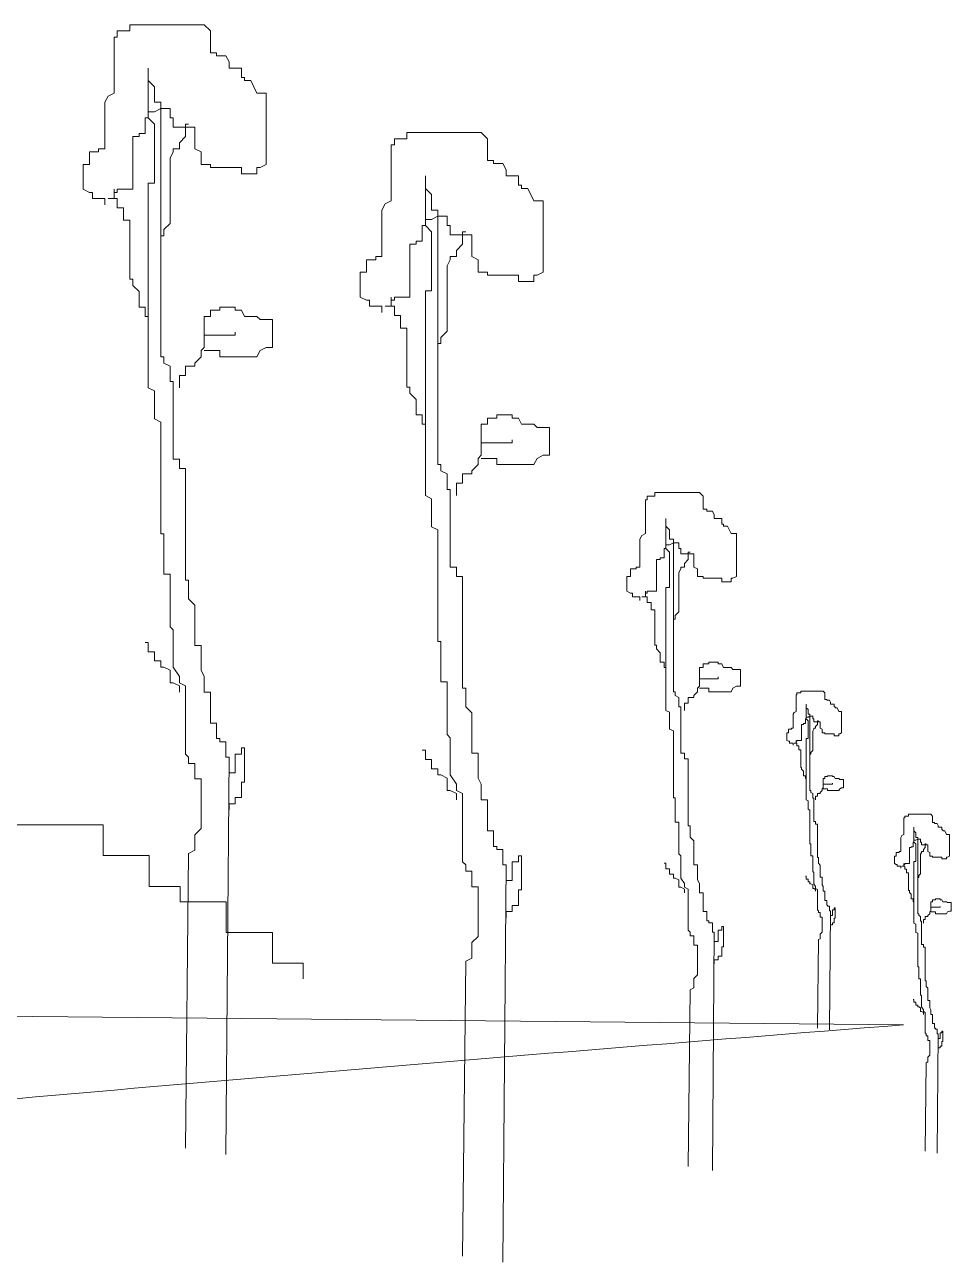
# Model space of a CAD drawing. Header units: millimetres. Extents: x 71641 to 191108, y -23091 to 29972.
# Drawn here: x 158823.27 to 158840.72, y -16704.63 to -16681.32 of the extents above; entities that cross this region are included whole.
import ezdxf

# ---------------------------------------------------------------- set-up
doc = ezdxf.new("R2010")
doc.units = ezdxf.units.MM
doc.layers.add('8', color=8, linetype='Continuous', lineweight=0)

msp = doc.modelspace()

# ---------------------------------------------------------------- linework, layer by layer
at = {"layer": '8'}
for p, q in [((158825.6, -16682.376), (158825.6, -16682.142)), ((158825.717, -16682.493), (158825.6, -16682.376)), ((158825.717, -16682.785), (158825.717, -16682.493)), ((158825.834, -16682.785), (158825.717, -16682.785)), ((158825.834, -16687.578), (158825.834, -16682.785)), ((158825.6, -16683.077), (158825.542, -16683.077)), ((158825.542, -16683.077), (158825.542, -16683.37)), ((158825.717, -16683.194), (158825.6, -16683.077)), ((158825.717, -16684.305), (158825.717, -16683.194)), ((158826.302, -16683.194), (158826.36, -16683.194)), ((158826.302, -16683.428), (158826.302, -16683.194)), ((158825.425, -16683.428), (158825.308, -16683.428)), ((158825.308, -16683.428), (158825.308, -16684.422)), ((158825.542, -16683.37), (158825.425, -16683.37)), ((158825.425, -16683.37), (158825.425, -16683.428)), ((158826.185, -16683.545), (158826.302, -16683.428)), ((158826.068, -16683.662), (158826.185, -16683.662)), ((158826.068, -16683.72), (158826.068, -16683.662)), ((158826.185, -16683.662), (158826.185, -16683.545)), ((158826.01, -16683.837), (158826.068, -16683.72)), ((158826.01, -16685.065), (158826.01, -16683.837)), ((158825.6, -16688.162), (158825.6, -16684.305)), ((158825.6, -16684.305), (158825.717, -16684.305)), ((158830.819, -16684.405), (158830.819, -16684.172)), ((158824.958, -16684.597), (158824.841, -16684.597)), ((158824.958, -16684.597), (158824.958, -16684.422)), ((158825.016, -16684.48), (158824.958, -16684.48)), ((158824.958, -16684.48), (158824.958, -16684.597)), ((158825.016, -16684.597), (158824.958, -16684.597)), ((158825.308, -16684.422), (158825.016, -16684.422)), ((158825.016, -16684.422), (158825.016, -16684.48)), ((158825.016, -16684.772), (158825.016, -16684.597)), ((158830.935, -16684.522), (158830.819, -16684.405)), ((158830.935, -16684.814), (158830.935, -16684.522)), ((158825.133, -16684.772), (158825.016, -16684.772)), ((158825.133, -16685.006), (158825.133, -16684.772)), ((158831.052, -16684.814), (158830.935, -16684.814)), ((158831.052, -16689.607), (158831.052, -16684.814)), ((158825.25, -16685.006), (158825.133, -16685.006)), ((158825.25, -16686.116), (158825.25, -16685.006)), ((158825.893, -16685.181), (158826.01, -16685.065)), ((158825.834, -16685.298), (158825.893, -16685.298)), ((158825.834, -16685.766), (158825.834, -16685.298)), ((158825.893, -16685.298), (158825.893, -16685.181)), ((158830.819, -16685.107), (158830.76, -16685.107)), ((158830.76, -16685.107), (158830.76, -16685.399)), ((158830.935, -16685.224), (158830.819, -16685.107)), ((158830.935, -16686.334), (158830.935, -16685.224)), ((158831.52, -16685.457), (158831.52, -16685.224)), ((158831.52, -16685.224), (158831.578, -16685.224)), ((158830.643, -16685.457), (158830.526, -16685.457)), ((158830.526, -16685.457), (158830.526, -16686.451)), ((158830.76, -16685.399), (158830.643, -16685.399)), ((158830.643, -16685.399), (158830.643, -16685.457)), ((158831.403, -16685.574), (158831.52, -16685.457)), ((158831.228, -16685.866), (158831.286, -16685.75)), ((158831.286, -16685.75), (158831.286, -16685.691)), ((158831.286, -16685.691), (158831.403, -16685.691)), ((158831.403, -16685.691), (158831.403, -16685.574)), ((158831.228, -16687.094), (158831.228, -16685.866)), ((158825.308, -16686.116), (158825.25, -16686.116)), ((158825.308, -16686.233), (158825.308, -16686.116)), ((158825.425, -16686.35), (158825.308, -16686.233)), ((158825.425, -16686.642), (158825.425, -16686.35)), ((158830.176, -16686.626), (158830.176, -16686.451)), ((158830.526, -16686.451), (158830.234, -16686.451)), ((158830.234, -16686.451), (158830.234, -16686.509)), ((158830.819, -16690.191), (158830.819, -16686.334)), ((158830.819, -16686.334), (158830.935, -16686.334)), ((158825.542, -16686.642), (158825.425, -16686.642)), ((158825.542, -16686.818), (158825.542, -16686.642)), ((158830.176, -16686.626), (158830.059, -16686.626)), ((158830.234, -16686.509), (158830.176, -16686.509)), ((158830.176, -16686.509), (158830.176, -16686.626)), ((158830.234, -16686.626), (158830.176, -16686.626)), ((158830.234, -16686.802), (158830.234, -16686.626)), ((158825.6, -16686.818), (158825.542, -16686.818)), ((158825.6, -16686.876), (158825.6, -16686.818)), ((158830.351, -16686.802), (158830.234, -16686.802)), ((158830.351, -16687.035), (158830.351, -16686.802)), ((158826.652, -16687.168), (158827.237, -16687.168)), ((158826.652, -16687.402), (158826.652, -16687.168)), ((158827.237, -16687.168), (158827.237, -16687.11)), ((158830.468, -16687.035), (158830.351, -16687.035)), ((158830.468, -16688.146), (158830.468, -16687.035)), ((158831.111, -16687.211), (158831.228, -16687.094)), ((158826.594, -16687.461), (158826.652, -16687.402)), ((158831.052, -16687.795), (158831.052, -16687.328)), ((158831.052, -16687.328), (158831.111, -16687.328)), ((158831.111, -16687.328), (158831.111, -16687.211)), ((158825.893, -16687.578), (158825.834, -16687.578)), ((158825.893, -16687.694), (158825.893, -16687.578)), ((158826.477, -16687.694), (158826.594, -16687.578)), ((158826.594, -16687.578), (158826.594, -16687.461)), ((158826.01, -16687.753), (158825.893, -16687.694)), ((158826.01, -16688.045), (158826.01, -16687.753)), ((158826.302, -16687.753), (158826.477, -16687.753)), ((158826.302, -16687.928), (158826.302, -16687.753)), ((158826.477, -16687.753), (158826.477, -16687.694)), ((158826.068, -16688.045), (158826.01, -16688.045)), ((158826.068, -16689.506), (158826.068, -16688.045)), ((158826.185, -16687.928), (158826.302, -16687.928)), ((158826.185, -16688.162), (158826.185, -16687.928)), ((158825.717, -16688.22), (158825.6, -16688.162)), ((158825.717, -16688.746), (158825.717, -16688.22)), ((158830.526, -16688.146), (158830.468, -16688.146)), ((158830.526, -16688.263), (158830.526, -16688.146)), ((158830.643, -16688.38), (158830.526, -16688.263)), ((158830.643, -16688.672), (158830.643, -16688.38)), ((158825.834, -16688.805), (158825.717, -16688.746)), ((158830.76, -16688.672), (158830.643, -16688.672)), ((158830.76, -16688.847), (158830.76, -16688.672)), ((158825.834, -16690.909), (158825.834, -16688.805)), ((158830.819, -16688.847), (158830.76, -16688.847)), ((158830.819, -16688.906), (158830.819, -16688.847)), ((158831.871, -16689.432), (158831.871, -16689.198)), ((158831.871, -16689.198), (158832.455, -16689.198)), ((158832.455, -16689.198), (158832.455, -16689.139)), ((158831.812, -16689.49), (158831.871, -16689.432)), ((158831.812, -16689.607), (158831.812, -16689.49)), ((158826.185, -16689.506), (158826.068, -16689.506)), ((158826.185, -16689.682), (158826.185, -16689.506)), ((158826.302, -16689.682), (158826.185, -16689.682)), ((158826.302, -16691.786), (158826.302, -16689.682)), ((158831.111, -16689.607), (158831.052, -16689.607)), ((158831.111, -16689.724), (158831.111, -16689.607)), ((158831.228, -16689.782), (158831.111, -16689.724)), ((158831.695, -16689.724), (158831.812, -16689.607)), ((158831.695, -16689.782), (158831.695, -16689.724)), ((158831.228, -16690.074), (158831.228, -16689.782)), ((158831.403, -16690.191), (158831.403, -16689.958)), ((158831.403, -16689.958), (158831.52, -16689.958)), ((158831.52, -16689.958), (158831.52, -16689.782)), ((158831.52, -16689.782), (158831.695, -16689.782)), ((158830.935, -16690.25), (158830.819, -16690.191)), ((158831.286, -16690.074), (158831.228, -16690.074)), ((158831.286, -16691.536), (158831.286, -16690.074)), ((158830.935, -16690.776), (158830.935, -16690.25)), ((158835.348, -16690.764), (158835.348, -16690.624)), ((158831.052, -16690.834), (158830.935, -16690.776)), ((158831.052, -16692.938), (158831.052, -16690.834)), ((158835.419, -16690.834), (158835.348, -16690.764)), ((158835.419, -16691.01), (158835.419, -16690.834)), ((158825.893, -16690.909), (158825.834, -16690.909)), ((158825.893, -16691.669), (158825.893, -16690.909)), ((158835.489, -16691.01), (158835.419, -16691.01)), ((158835.489, -16693.885), (158835.489, -16691.01)), ((158835.313, -16691.36), (158835.243, -16691.36)), ((158835.243, -16691.36), (158835.243, -16691.396)), ((158835.348, -16691.185), (158835.313, -16691.185)), ((158835.313, -16691.185), (158835.313, -16691.36)), ((158835.419, -16691.255), (158835.348, -16691.185)), ((158835.419, -16691.922), (158835.419, -16691.255)), ((158835.769, -16691.255), (158835.804, -16691.255)), ((158835.769, -16691.396), (158835.769, -16691.255)), ((158831.403, -16691.536), (158831.286, -16691.536)), ((158831.403, -16691.711), (158831.403, -16691.536)), ((158835.243, -16691.396), (158835.173, -16691.396)), ((158835.173, -16691.396), (158835.173, -16691.992)), ((158835.594, -16691.641), (158835.629, -16691.571)), ((158835.629, -16691.536), (158835.699, -16691.536)), ((158835.629, -16691.571), (158835.629, -16691.536)), ((158835.699, -16691.466), (158835.769, -16691.396)), ((158835.699, -16691.536), (158835.699, -16691.466)), ((158826.01, -16691.669), (158825.893, -16691.669)), ((158826.01, -16692.662), (158826.01, -16691.669)), ((158826.36, -16691.786), (158826.302, -16691.786)), ((158826.36, -16692.136), (158826.36, -16691.786)), ((158831.52, -16691.711), (158831.403, -16691.711)), ((158831.52, -16693.815), (158831.52, -16691.711)), ((158835.594, -16692.377), (158835.594, -16691.641)), ((158834.963, -16692.097), (158834.963, -16691.992)), ((158834.998, -16692.027), (158834.963, -16692.027)), ((158834.963, -16692.027), (158834.963, -16692.097)), ((158835.173, -16691.992), (158834.998, -16691.992)), ((158834.998, -16691.992), (158834.998, -16692.027)), ((158835.348, -16694.236), (158835.348, -16691.922)), ((158835.348, -16691.922), (158835.419, -16691.922)), ((158826.477, -16692.253), (158826.36, -16692.136)), ((158826.477, -16693.013), (158826.477, -16692.253)), ((158834.963, -16692.097), (158834.893, -16692.097)), ((158834.998, -16692.097), (158834.963, -16692.097)), ((158834.998, -16692.202), (158834.998, -16692.097)), ((158835.068, -16692.202), (158834.998, -16692.202)), ((158835.068, -16692.342), (158835.068, -16692.202)), ((158835.138, -16692.342), (158835.068, -16692.342)), ((158835.138, -16693.009), (158835.138, -16692.342)), ((158835.489, -16692.518), (158835.524, -16692.518)), ((158835.489, -16692.798), (158835.489, -16692.518)), ((158835.524, -16692.448), (158835.594, -16692.377)), ((158835.524, -16692.518), (158835.524, -16692.448)), ((158826.068, -16692.721), (158826.01, -16692.662)), ((158826.068, -16693.422), (158826.068, -16692.721)), ((158825.6, -16692.954), (158825.542, -16692.954)), ((158825.6, -16693.13), (158825.6, -16692.954)), ((158831.111, -16692.938), (158831.052, -16692.938)), ((158831.111, -16693.698), (158831.111, -16692.938)), ((158825.717, -16693.13), (158825.6, -16693.13)), ((158825.717, -16693.305), (158825.717, -16693.13)), ((158826.594, -16693.013), (158826.477, -16693.013)), ((158826.594, -16693.48), (158826.594, -16693.013)), ((158835.173, -16693.009), (158835.138, -16693.009)), ((158835.173, -16693.079), (158835.173, -16693.009)), ((158835.243, -16693.149), (158835.173, -16693.079)), ((158835.243, -16693.324), (158835.243, -16693.149)), ((158825.834, -16693.305), (158825.717, -16693.305)), ((158825.834, -16693.422), (158825.834, -16693.305)), ((158825.893, -16693.422), (158825.834, -16693.422)), ((158826.01, -16693.48), (158825.893, -16693.422)), ((158826.185, -16693.597), (158826.068, -16693.422)), ((158835.313, -16693.324), (158835.243, -16693.324)), ((158835.313, -16693.429), (158835.313, -16693.324)), ((158835.348, -16693.429), (158835.313, -16693.429)), ((158835.348, -16693.464), (158835.348, -16693.429)), ((158826.01, -16693.714), (158826.01, -16693.48)), ((158826.185, -16693.714), (158826.185, -16693.597)), ((158826.652, -16693.597), (158826.594, -16693.48)), ((158826.652, -16693.89), (158826.652, -16693.597)), ((158835.98, -16693.64), (158836.33, -16693.64)), ((158835.98, -16693.78), (158835.98, -16693.64)), ((158836.33, -16693.64), (158836.33, -16693.605)), ((158826.068, -16693.714), (158826.01, -16693.714)), ((158826.185, -16693.773), (158826.068, -16693.714)), ((158826.302, -16693.773), (158826.185, -16693.714)), ((158826.185, -16693.89), (158826.185, -16693.773)), ((158826.302, -16695.058), (158826.302, -16693.773)), ((158826.769, -16693.89), (158826.652, -16693.89)), ((158826.769, -16694.474), (158826.769, -16693.89)), ((158831.228, -16693.698), (158831.111, -16693.698)), ((158831.228, -16694.691), (158831.228, -16693.698)), ((158831.578, -16693.815), (158831.52, -16693.815)), ((158831.578, -16694.166), (158831.578, -16693.815)), ((158835.524, -16693.885), (158835.489, -16693.885)), ((158835.524, -16693.955), (158835.524, -16693.885)), ((158835.874, -16693.955), (158835.945, -16693.885)), ((158835.945, -16693.815), (158835.98, -16693.78)), ((158835.945, -16693.885), (158835.945, -16693.815)), ((158835.594, -16693.99), (158835.524, -16693.955)), ((158835.594, -16694.166), (158835.594, -16693.99)), ((158835.699, -16694.096), (158835.769, -16694.096)), ((158835.699, -16694.236), (158835.699, -16694.096)), ((158835.769, -16693.99), (158835.874, -16693.99)), ((158835.769, -16694.096), (158835.769, -16693.99)), ((158835.874, -16693.99), (158835.874, -16693.955)), ((158837.992, -16694.186), (158837.992, -16694.115)), ((158831.695, -16694.282), (158831.578, -16694.166)), ((158831.695, -16695.042), (158831.695, -16694.282)), ((158835.419, -16694.271), (158835.348, -16694.236)), ((158835.419, -16694.587), (158835.419, -16694.271)), ((158835.629, -16694.166), (158835.594, -16694.166)), ((158835.629, -16695.042), (158835.629, -16694.166)), ((158838.027, -16694.221), (158837.992, -16694.186)), ((158838.027, -16694.308), (158838.027, -16694.221)), ((158838.062, -16694.308), (158838.027, -16694.308)), ((158838.062, -16695.746), (158838.062, -16694.308)), ((158826.886, -16694.474), (158826.769, -16694.474)), ((158826.886, -16694.766), (158826.886, -16694.474)), ((158835.489, -16694.622), (158835.419, -16694.587)), ((158835.489, -16695.884), (158835.489, -16694.622)), ((158837.94, -16694.501), (158837.904, -16694.501)), ((158837.904, -16694.501), (158837.904, -16694.799)), ((158837.975, -16694.484), (158837.94, -16694.484)), ((158837.94, -16694.484), (158837.94, -16694.501)), ((158837.992, -16694.396), (158837.975, -16694.396)), ((158837.975, -16694.396), (158837.975, -16694.484)), ((158838.027, -16694.431), (158837.992, -16694.396)), ((158838.027, -16694.764), (158838.027, -16694.431)), ((158838.115, -16694.624), (158838.132, -16694.589)), ((158838.115, -16694.992), (158838.115, -16694.624)), ((158838.132, -16694.589), (158838.132, -16694.571)), ((158838.132, -16694.571), (158838.167, -16694.571)), ((158838.167, -16694.536), (158838.203, -16694.501)), ((158838.167, -16694.571), (158838.167, -16694.536)), ((158838.203, -16694.501), (158838.203, -16694.431)), ((158838.203, -16694.431), (158838.22, -16694.431)), ((158826.945, -16694.766), (158826.886, -16694.766)), ((158826.945, -16694.825), (158826.945, -16694.766)), ((158827.061, -16694.825), (158826.945, -16694.825)), ((158827.061, -16695.117), (158827.061, -16694.825)), ((158831.286, -16694.75), (158831.228, -16694.691)), ((158831.286, -16695.451), (158831.286, -16694.75)), ((158837.799, -16694.852), (158837.764, -16694.852)), ((158837.799, -16694.852), (158837.799, -16694.799)), ((158837.817, -16694.817), (158837.799, -16694.817)), ((158837.799, -16694.817), (158837.799, -16694.852)), ((158837.817, -16694.852), (158837.799, -16694.852)), ((158837.904, -16694.799), (158837.817, -16694.799)), ((158837.817, -16694.799), (158837.817, -16694.817)), ((158837.817, -16694.904), (158837.817, -16694.852)), ((158837.992, -16695.921), (158837.992, -16694.764)), ((158837.992, -16694.764), (158838.027, -16694.764)), ((158826.36, -16695.117), (158826.302, -16695.058)), ((158827.237, -16695.058), (158827.354, -16695.058)), ((158827.237, -16695.409), (158827.237, -16695.058)), ((158827.354, -16694.942), (158827.412, -16694.942)), ((158827.354, -16695.058), (158827.354, -16694.942)), ((158827.412, -16694.942), (158827.412, -16695.584)), ((158830.819, -16694.984), (158830.76, -16694.984)), ((158830.819, -16695.159), (158830.819, -16694.984)), ((158831.812, -16695.042), (158831.695, -16695.042)), ((158831.812, -16695.51), (158831.812, -16695.042)), ((158835.699, -16695.042), (158835.629, -16695.042)), ((158835.699, -16695.148), (158835.699, -16695.042)), ((158837.852, -16694.904), (158837.817, -16694.904)), ((158837.852, -16694.975), (158837.852, -16694.904)), ((158837.887, -16694.975), (158837.852, -16694.975)), ((158837.887, -16695.308), (158837.887, -16694.975)), ((158838.062, -16695.202), (158838.062, -16695.062)), ((158838.062, -16695.062), (158838.08, -16695.062)), ((158838.08, -16695.027), (158838.115, -16694.992)), ((158838.08, -16695.062), (158838.08, -16695.027)), ((158826.36, -16695.234), (158826.36, -16695.117)), ((158826.477, -16695.234), (158826.36, -16695.234)), ((158826.477, -16695.526), (158826.477, -16695.234)), ((158827.061, -16702.598), (158827.12, -16695.117)), ((158827.12, -16695.117), (158827.061, -16695.117)), ((158830.935, -16695.159), (158830.819, -16695.159)), ((158830.935, -16695.334), (158830.935, -16695.159)), ((158835.769, -16695.148), (158835.699, -16695.148)), ((158835.769, -16696.41), (158835.769, -16695.148)), ((158837.904, -16695.308), (158837.887, -16695.308)), ((158837.904, -16695.343), (158837.904, -16695.308)), ((158826.594, -16695.526), (158826.477, -16695.526)), ((158826.594, -16696.461), (158826.594, -16695.526)), ((158827.12, -16695.409), (158827.237, -16695.409)), ((158831.052, -16695.334), (158830.935, -16695.334)), ((158831.052, -16695.451), (158831.052, -16695.334)), ((158831.111, -16695.451), (158831.052, -16695.451)), ((158831.228, -16695.51), (158831.111, -16695.451)), ((158831.228, -16695.743), (158831.228, -16695.51)), ((158831.403, -16695.627), (158831.286, -16695.451)), ((158831.871, -16695.627), (158831.812, -16695.51)), ((158837.94, -16695.378), (158837.904, -16695.343)), ((158837.94, -16695.465), (158837.94, -16695.378)), ((158837.975, -16695.465), (158837.94, -16695.465)), ((158837.975, -16695.518), (158837.975, -16695.465)), ((158837.992, -16695.518), (158837.975, -16695.518)), ((158837.992, -16695.536), (158837.992, -16695.518)), ((158827.354, -16695.584), (158827.354, -16695.877)), ((158827.412, -16695.584), (158827.354, -16695.584)), ((158831.286, -16695.743), (158831.228, -16695.743)), ((158831.403, -16695.802), (158831.286, -16695.743)), ((158831.403, -16695.743), (158831.403, -16695.627)), ((158831.52, -16695.802), (158831.403, -16695.743)), ((158831.871, -16695.919), (158831.871, -16695.627)), ((158838.08, -16695.746), (158838.062, -16695.746)), ((158838.08, -16695.781), (158838.08, -16695.746)), ((158838.115, -16695.799), (158838.08, -16695.781)), ((158838.255, -16695.781), (158838.29, -16695.746)), ((158838.255, -16695.799), (158838.255, -16695.781)), ((158838.29, -16695.711), (158838.308, -16695.693)), ((158838.29, -16695.746), (158838.29, -16695.711)), ((158838.308, -16695.693), (158838.308, -16695.623)), ((158838.308, -16695.623), (158838.483, -16695.623)), ((158838.483, -16695.623), (158838.483, -16695.606)), ((158827.12, -16695.993), (158827.12, -16696.11)), ((158827.237, -16695.993), (158827.12, -16695.993)), ((158827.237, -16695.877), (158827.237, -16695.993)), ((158827.354, -16695.877), (158827.237, -16695.877)), ((158831.403, -16695.919), (158831.403, -16695.802)), ((158831.52, -16697.088), (158831.52, -16695.802)), ((158831.987, -16695.919), (158831.871, -16695.919)), ((158831.987, -16696.503), (158831.987, -16695.919)), ((158835.524, -16695.884), (158835.489, -16695.884)), ((158835.524, -16696.34), (158835.524, -16695.884)), ((158838.027, -16695.939), (158837.992, -16695.921)), ((158838.027, -16696.097), (158838.027, -16695.939)), ((158838.115, -16695.886), (158838.115, -16695.799)), ((158838.132, -16695.886), (158838.115, -16695.886)), ((158838.132, -16696.325), (158838.132, -16695.886)), ((158838.167, -16695.921), (158838.167, -16695.851)), ((158838.167, -16695.851), (158838.203, -16695.851)), ((158838.203, -16695.851), (158838.203, -16695.799)), ((158838.203, -16695.799), (158838.255, -16695.799)), ((158838.062, -16696.114), (158838.027, -16696.097)), ((158838.062, -16696.745), (158838.062, -16696.114)), ((158814.313, -16696.389), (158824.749, -16696.389)), ((158824.749, -16696.389), (158824.749, -16696.969)), ((158826.477, -16696.578), (158826.594, -16696.461)), ((158835.594, -16696.34), (158835.524, -16696.34)), ((158835.594, -16696.936), (158835.594, -16696.34)), ((158835.804, -16696.41), (158835.769, -16696.41)), ((158835.804, -16696.62), (158835.804, -16696.41)), ((158838.167, -16696.325), (158838.132, -16696.325)), ((158838.167, -16696.377), (158838.167, -16696.325)), ((158838.203, -16696.377), (158838.167, -16696.377)), ((158838.203, -16697.008), (158838.203, -16696.377)), ((158840.021, -16696.505), (158840.021, -16696.435)), ((158826.477, -16696.87), (158826.477, -16696.578)), ((158832.104, -16696.503), (158831.987, -16696.503)), ((158832.104, -16696.795), (158832.104, -16696.503)), ((158835.874, -16696.691), (158835.804, -16696.62)), ((158835.874, -16697.146), (158835.874, -16696.691)), ((158840.021, -16696.715), (158840.004, -16696.715)), ((158840.004, -16696.715), (158840.004, -16696.803)), ((158840.056, -16696.54), (158840.021, -16696.505)), ((158840.056, -16696.75), (158840.021, -16696.715)), ((158840.056, -16696.627), (158840.056, -16696.54)), ((158840.092, -16696.627), (158840.056, -16696.627)), ((158840.092, -16698.065), (158840.092, -16696.627)), ((158826.302, -16702.481), (158826.36, -16696.929)), ((158826.36, -16696.929), (158826.477, -16696.87)), ((158832.163, -16696.795), (158832.104, -16696.795)), ((158832.163, -16696.854), (158832.163, -16696.795)), ((158832.28, -16696.854), (158832.163, -16696.854)), ((158832.28, -16697.146), (158832.28, -16696.854)), ((158835.629, -16696.971), (158835.594, -16696.936)), ((158838.08, -16696.745), (158838.062, -16696.745)), ((158838.08, -16696.973), (158838.08, -16696.745)), ((158839.969, -16696.82), (158839.934, -16696.82)), ((158839.934, -16696.82), (158839.934, -16697.118)), ((158840.004, -16696.803), (158839.969, -16696.803)), ((158839.969, -16696.803), (158839.969, -16696.82)), ((158840.056, -16697.083), (158840.056, -16696.75)), ((158840.144, -16696.943), (158840.162, -16696.908)), ((158840.144, -16697.311), (158840.144, -16696.943)), ((158840.162, -16696.908), (158840.162, -16696.89)), ((158840.162, -16696.89), (158840.197, -16696.89)), ((158840.197, -16696.855), (158840.232, -16696.82)), ((158840.197, -16696.89), (158840.197, -16696.855)), ((158840.232, -16696.82), (158840.232, -16696.75)), ((158840.232, -16696.75), (158840.249, -16696.75)), ((158824.749, -16696.969), (158825.619, -16696.969)), ((158825.619, -16696.969), (158825.619, -16697.549)), ((158831.578, -16697.146), (158831.52, -16697.088)), ((158831.578, -16697.263), (158831.578, -16697.146)), ((158832.28, -16704.627), (158832.338, -16697.146)), ((158832.338, -16697.146), (158832.28, -16697.146)), ((158832.455, -16697.438), (158832.455, -16697.088)), ((158832.455, -16697.088), (158832.572, -16697.088)), ((158832.572, -16697.088), (158832.572, -16696.971)), ((158832.572, -16696.971), (158832.63, -16696.971)), ((158832.63, -16696.971), (158832.63, -16697.614)), ((158835.348, -16697.111), (158835.313, -16697.111)), ((158835.348, -16697.217), (158835.348, -16697.111)), ((158835.629, -16697.392), (158835.629, -16696.971)), ((158835.945, -16697.146), (158835.874, -16697.146)), ((158835.945, -16697.427), (158835.945, -16697.146)), ((158838.115, -16696.973), (158838.08, -16696.973)), ((158838.115, -16697.271), (158838.115, -16696.973)), ((158838.22, -16697.008), (158838.203, -16697.008)), ((158838.22, -16697.114), (158838.22, -16697.008)), ((158838.255, -16697.149), (158838.22, -16697.114)), ((158838.255, -16697.377), (158838.255, -16697.149)), ((158839.829, -16697.171), (158839.793, -16697.171)), ((158839.829, -16697.171), (158839.829, -16697.118)), ((158839.846, -16697.136), (158839.829, -16697.136)), ((158839.829, -16697.136), (158839.829, -16697.171)), ((158839.846, -16697.171), (158839.829, -16697.171)), ((158839.934, -16697.118), (158839.846, -16697.118)), ((158839.846, -16697.118), (158839.846, -16697.136)), ((158839.846, -16697.224), (158839.846, -16697.171)), ((158840.021, -16698.241), (158840.021, -16697.083)), ((158840.021, -16697.083), (158840.056, -16697.083)), ((158831.695, -16697.263), (158831.578, -16697.263)), ((158831.695, -16697.555), (158831.695, -16697.263)), ((158835.419, -16697.217), (158835.348, -16697.217)), ((158835.419, -16697.322), (158835.419, -16697.217)), ((158835.489, -16697.322), (158835.419, -16697.322)), ((158835.489, -16697.392), (158835.489, -16697.322)), ((158835.524, -16697.392), (158835.489, -16697.392)), ((158835.594, -16697.427), (158835.524, -16697.392)), ((158835.699, -16697.497), (158835.629, -16697.392)), ((158837.992, -16697.359), (158837.975, -16697.359)), ((158837.992, -16697.412), (158837.992, -16697.359)), ((158838.027, -16697.412), (158837.992, -16697.412)), ((158838.027, -16697.464), (158838.027, -16697.412)), ((158838.132, -16697.289), (158838.115, -16697.271)), ((158838.132, -16697.499), (158838.132, -16697.289)), ((158838.29, -16697.377), (158838.255, -16697.377)), ((158838.29, -16697.517), (158838.29, -16697.377)), ((158839.881, -16697.224), (158839.846, -16697.224)), ((158839.881, -16697.294), (158839.881, -16697.224)), ((158839.916, -16697.294), (158839.881, -16697.294)), ((158839.916, -16697.627), (158839.916, -16697.294)), ((158840.092, -16697.522), (158840.092, -16697.381)), ((158840.092, -16697.381), (158840.109, -16697.381)), ((158840.109, -16697.346), (158840.144, -16697.311)), ((158840.109, -16697.381), (158840.109, -16697.346)), ((158825.619, -16697.549), (158826.199, -16697.549)), ((158826.199, -16697.549), (158826.199, -16697.839)), ((158831.812, -16697.555), (158831.695, -16697.555)), ((158831.812, -16698.49), (158831.812, -16697.555)), ((158832.338, -16697.438), (158832.455, -16697.438)), ((158832.63, -16697.614), (158832.572, -16697.614)), ((158832.572, -16697.614), (158832.572, -16697.906)), ((158835.594, -16697.567), (158835.594, -16697.427)), ((158835.629, -16697.567), (158835.594, -16697.567)), ((158835.699, -16697.602), (158835.629, -16697.567)), ((158835.699, -16697.567), (158835.699, -16697.497)), ((158835.769, -16697.602), (158835.699, -16697.567)), ((158835.699, -16697.672), (158835.699, -16697.602)), ((158835.769, -16698.374), (158835.769, -16697.602)), ((158835.98, -16697.497), (158835.945, -16697.427)), ((158835.98, -16697.672), (158835.98, -16697.497)), ((158838.062, -16697.464), (158838.027, -16697.464)), ((158838.062, -16697.499), (158838.062, -16697.464)), ((158838.08, -16697.499), (158838.062, -16697.499)), ((158838.115, -16697.517), (158838.08, -16697.499)), ((158838.115, -16697.587), (158838.115, -16697.517)), ((158838.132, -16697.587), (158838.115, -16697.587)), ((158838.167, -16697.552), (158838.132, -16697.499)), ((158838.167, -16697.605), (158838.132, -16697.587)), ((158838.167, -16697.587), (158838.167, -16697.552)), ((158838.203, -16697.605), (158838.167, -16697.587)), ((158838.167, -16697.64), (158838.167, -16697.605)), ((158838.203, -16697.99), (158838.203, -16697.605)), ((158838.308, -16697.552), (158838.29, -16697.517)), ((158838.308, -16697.64), (158838.308, -16697.552)), ((158838.343, -16697.64), (158838.308, -16697.64)), ((158838.343, -16697.815), (158838.343, -16697.64)), ((158839.934, -16697.627), (158839.916, -16697.627)), ((158839.934, -16697.662), (158839.934, -16697.627)), ((158826.199, -16697.839), (158827.068, -16697.839)), ((158827.068, -16697.839), (158827.068, -16698.418)), ((158836.05, -16697.672), (158835.98, -16697.672)), ((158836.05, -16698.023), (158836.05, -16697.672)), ((158838.378, -16697.815), (158838.343, -16697.815)), ((158838.378, -16697.903), (158838.378, -16697.815)), ((158839.969, -16697.697), (158839.934, -16697.662)), ((158839.969, -16697.785), (158839.969, -16697.697)), ((158840.004, -16697.785), (158839.969, -16697.785)), ((158840.004, -16697.837), (158840.004, -16697.785)), ((158840.021, -16697.837), (158840.004, -16697.837)), ((158840.021, -16697.855), (158840.021, -16697.837)), ((158832.455, -16698.023), (158832.338, -16698.023)), ((158832.338, -16698.023), (158832.338, -16698.14)), ((158832.572, -16697.906), (158832.455, -16697.906)), ((158832.455, -16697.906), (158832.455, -16698.023)), ((158836.12, -16698.023), (158836.05, -16698.023)), ((158836.12, -16698.198), (158836.12, -16698.023)), ((158838.22, -16698.008), (158838.203, -16697.99)), ((158838.22, -16698.043), (158838.22, -16698.008)), ((158838.255, -16698.043), (158838.22, -16698.043)), ((158838.255, -16698.13), (158838.255, -16698.043)), ((158838.395, -16697.903), (158838.378, -16697.903)), ((158838.395, -16697.92), (158838.395, -16697.903)), ((158838.43, -16697.92), (158838.395, -16697.92)), ((158838.43, -16698.008), (158838.43, -16697.92)), ((158838.43, -16700.252), (158838.448, -16698.008)), ((158838.448, -16698.008), (158838.43, -16698.008)), ((158838.448, -16698.095), (158838.483, -16698.095)), ((158838.483, -16698.095), (158838.483, -16697.99)), ((158838.483, -16697.99), (158838.518, -16697.99)), ((158838.518, -16697.99), (158838.518, -16697.955)), ((158838.518, -16697.955), (158838.536, -16697.955)), ((158838.536, -16697.955), (158838.536, -16698.148)), ((158840.109, -16698.065), (158840.092, -16698.065)), ((158840.109, -16698.1), (158840.109, -16698.065)), ((158840.144, -16698.118), (158840.109, -16698.1)), ((158840.144, -16698.205), (158840.144, -16698.118)), ((158840.232, -16698.17), (158840.232, -16698.118)), ((158840.232, -16698.118), (158840.284, -16698.118)), ((158840.284, -16698.1), (158840.319, -16698.065)), ((158840.284, -16698.118), (158840.284, -16698.1)), ((158840.319, -16698.03), (158840.337, -16698.013)), ((158840.319, -16698.065), (158840.319, -16698.03)), ((158840.337, -16698.013), (158840.337, -16697.942)), ((158840.337, -16697.942), (158840.512, -16697.942)), ((158840.512, -16697.942), (158840.512, -16697.925)), ((158836.155, -16698.198), (158836.12, -16698.198)), ((158836.155, -16698.233), (158836.155, -16698.198)), ((158836.225, -16698.233), (158836.155, -16698.233)), ((158836.225, -16698.409), (158836.225, -16698.233)), ((158836.4, -16698.304), (158836.436, -16698.304)), ((158836.4, -16698.374), (158836.4, -16698.304)), ((158836.436, -16698.304), (158836.436, -16698.689)), ((158838.29, -16698.13), (158838.255, -16698.13)), ((158838.29, -16698.411), (158838.29, -16698.13)), ((158838.483, -16698.271), (158838.448, -16698.271)), ((158838.448, -16698.271), (158838.448, -16698.306)), ((158838.518, -16698.236), (158838.483, -16698.236)), ((158838.483, -16698.236), (158838.483, -16698.271)), ((158838.536, -16698.148), (158838.518, -16698.148)), ((158838.518, -16698.148), (158838.518, -16698.236)), ((158840.056, -16698.258), (158840.021, -16698.241)), ((158840.056, -16698.416), (158840.056, -16698.258)), ((158840.162, -16698.205), (158840.144, -16698.205)), ((158840.162, -16698.644), (158840.162, -16698.205)), ((158840.197, -16698.241), (158840.197, -16698.17)), ((158840.197, -16698.17), (158840.232, -16698.17)), ((158827.068, -16698.418), (158827.938, -16698.418)), ((158827.938, -16698.418), (158827.938, -16698.998)), ((158831.695, -16698.607), (158831.812, -16698.49)), ((158835.804, -16698.409), (158835.769, -16698.374)), ((158835.804, -16698.479), (158835.804, -16698.409)), ((158835.874, -16698.479), (158835.804, -16698.479)), ((158835.874, -16698.654), (158835.874, -16698.479)), ((158836.225, -16702.897), (158836.26, -16698.409)), ((158836.26, -16698.409), (158836.225, -16698.409)), ((158836.26, -16698.584), (158836.33, -16698.584)), ((158836.33, -16698.374), (158836.4, -16698.374)), ((158836.33, -16698.584), (158836.33, -16698.374)), ((158838.203, -16700.217), (158838.22, -16698.551)), ((158838.22, -16698.551), (158838.255, -16698.534)), ((158838.255, -16698.446), (158838.29, -16698.411)), ((158838.255, -16698.534), (158838.255, -16698.446)), ((158840.092, -16698.433), (158840.056, -16698.416)), ((158840.092, -16699.065), (158840.092, -16698.433)), ((158831.695, -16698.899), (158831.695, -16698.607)), ((158835.945, -16698.654), (158835.874, -16698.654)), ((158835.945, -16699.215), (158835.945, -16698.654)), ((158836.4, -16698.689), (158836.4, -16698.865)), ((158836.436, -16698.689), (158836.4, -16698.689)), ((158840.197, -16698.644), (158840.162, -16698.644)), ((158840.197, -16698.696), (158840.197, -16698.644)), ((158840.232, -16698.696), (158840.197, -16698.696)), ((158840.232, -16699.328), (158840.232, -16698.696)), ((158827.938, -16698.998), (158828.518, -16698.998)), ((158828.518, -16698.998), (158828.518, -16699.288)), ((158831.52, -16704.51), (158831.578, -16698.958)), ((158831.578, -16698.958), (158831.695, -16698.899)), ((158836.26, -16698.935), (158836.26, -16699.005)), ((158836.33, -16698.935), (158836.26, -16698.935)), ((158836.33, -16698.865), (158836.33, -16698.935)), ((158836.4, -16698.865), (158836.33, -16698.865)), ((158835.874, -16699.285), (158835.945, -16699.215)), ((158835.874, -16699.461), (158835.874, -16699.285)), ((158840.109, -16699.065), (158840.092, -16699.065)), ((158840.109, -16699.293), (158840.109, -16699.065)), ((158835.769, -16702.827), (158835.804, -16699.496)), ((158835.804, -16699.496), (158835.874, -16699.461)), ((158840.144, -16699.293), (158840.109, -16699.293)), ((158840.144, -16699.591), (158840.144, -16699.293)), ((158840.249, -16699.328), (158840.232, -16699.328)), ((158840.249, -16699.433), (158840.249, -16699.328)), ((158840.284, -16699.468), (158840.249, -16699.433)), ((158840.284, -16699.696), (158840.284, -16699.468)), ((158840.021, -16699.678), (158840.004, -16699.678)), ((158840.021, -16699.731), (158840.021, -16699.678)), ((158840.056, -16699.731), (158840.021, -16699.731)), ((158840.056, -16699.783), (158840.056, -16699.731)), ((158840.162, -16699.608), (158840.144, -16699.591)), ((158840.162, -16699.819), (158840.162, -16699.608)), ((158840.319, -16699.696), (158840.284, -16699.696)), ((158840.319, -16699.836), (158840.319, -16699.696)), ((158809.964, -16699.868), (158839.824, -16700.158)), ((158840.092, -16699.783), (158840.056, -16699.783)), ((158840.092, -16699.819), (158840.092, -16699.783)), ((158840.109, -16699.819), (158840.092, -16699.819)), ((158840.144, -16699.836), (158840.109, -16699.819)), ((158840.144, -16699.906), (158840.144, -16699.836)), ((158840.162, -16699.906), (158840.144, -16699.906)), ((158840.197, -16699.871), (158840.162, -16699.819)), ((158840.197, -16699.924), (158840.162, -16699.906)), ((158840.197, -16699.906), (158840.197, -16699.871)), ((158840.232, -16699.924), (158840.197, -16699.906)), ((158840.197, -16699.959), (158840.197, -16699.924)), ((158840.232, -16700.309), (158840.232, -16699.924)), ((158840.337, -16699.871), (158840.319, -16699.836)), ((158840.337, -16699.959), (158840.337, -16699.871)), ((158840.372, -16699.959), (158840.337, -16699.959)), ((158840.372, -16700.134), (158840.372, -16699.959)), ((158840.407, -16700.134), (158840.372, -16700.134)), ((158840.407, -16700.222), (158840.407, -16700.134)), ((158840.249, -16700.327), (158840.232, -16700.309)), ((158840.249, -16700.362), (158840.249, -16700.327)), ((158840.284, -16700.362), (158840.249, -16700.362)), ((158840.284, -16700.45), (158840.284, -16700.362)), ((158840.319, -16700.45), (158840.284, -16700.45)), ((158840.319, -16700.73), (158840.319, -16700.45)), ((158840.425, -16700.222), (158840.407, -16700.222)), ((158840.425, -16700.239), (158840.425, -16700.222)), ((158840.46, -16700.239), (158840.425, -16700.239)), ((158840.46, -16700.327), (158840.46, -16700.239)), ((158840.46, -16702.571), (158840.477, -16700.327)), ((158840.477, -16700.327), (158840.46, -16700.327)), ((158840.477, -16700.415), (158840.512, -16700.415)), ((158840.512, -16700.415), (158840.512, -16700.309)), ((158840.512, -16700.309), (158840.547, -16700.309)), ((158840.547, -16700.309), (158840.547, -16700.274)), ((158840.547, -16700.274), (158840.565, -16700.274)), ((158840.565, -16700.274), (158840.565, -16700.467)), ((158840.512, -16700.59), (158840.477, -16700.59)), ((158840.477, -16700.59), (158840.477, -16700.625)), ((158840.547, -16700.555), (158840.512, -16700.555)), ((158840.512, -16700.555), (158840.512, -16700.59)), ((158840.565, -16700.467), (158840.547, -16700.467)), ((158840.547, -16700.467), (158840.547, -16700.555)), ((158840.232, -16702.536), (158840.249, -16700.87)), ((158840.249, -16700.87), (158840.284, -16700.853)), ((158840.284, -16700.765), (158840.319, -16700.73)), ((158840.284, -16700.853), (158840.284, -16700.765))]:
    msp.add_line(p, q, dxfattribs=at)
for points in [[(158824.782, -16684.714), (158824.782, -16684.597), (158824.548, -16684.597), (158824.548, -16684.48), (158824.49, -16684.48), (158824.373, -16684.422), (158824.373, -16683.954), (158824.49, -16683.954), (158824.49, -16683.72), (158824.665, -16683.72), (158824.665, -16683.662), (158824.782, -16683.662), (158824.782, -16682.785), (158824.841, -16682.668), (158824.958, -16682.61), (158824.958, -16681.558), (158825.016, -16681.558), (158825.016, -16681.441), (158825.25, -16681.441), (158825.25, -16681.324), (158826.652, -16681.324), (158826.769, -16681.441), (158826.769, -16681.85), (158826.886, -16681.85), (158826.886, -16681.909), (158827.061, -16681.909), (158827.12, -16682.025), (158827.12, -16682.142), (158827.354, -16682.142), (158827.354, -16682.318), (158827.412, -16682.318), (158827.412, -16682.376), (158827.529, -16682.376), (158827.646, -16682.61), (158827.821, -16682.61), (158827.821, -16683.954), (158827.704, -16684.013), (158827.646, -16684.013), (158827.646, -16684.129), (158827.354, -16684.129), (158827.354, -16684.013), (158826.769, -16684.013), (158826.769, -16683.954), (158826.594, -16683.954), (158826.594, -16683.72), (158826.477, -16683.662), (158826.477, -16683.253), (158826.068, -16683.253), (158826.068, -16683.077), (158826.01, -16683.077), (158826.01, -16682.902), (158825.834, -16682.902), (158825.717, -16682.961), (158825.6, -16682.961), (158825.6, -16683.077), (158825.6, -16682.201)], [(158830, -16686.743), (158830, -16686.626), (158829.767, -16686.626), (158829.767, -16686.509), (158829.708, -16686.509), (158829.591, -16686.451), (158829.591, -16685.983), (158829.708, -16685.983), (158829.708, -16685.75), (158829.883, -16685.75), (158829.883, -16685.691), (158830, -16685.691), (158830, -16684.814), (158830.059, -16684.698), (158830.176, -16684.639), (158830.176, -16683.587), (158830.234, -16683.587), (158830.234, -16683.47), (158830.468, -16683.47), (158830.468, -16683.353), (158831.871, -16683.353), (158831.987, -16683.47), (158831.987, -16683.879), (158832.104, -16683.879), (158832.104, -16683.938), (158832.28, -16683.938), (158832.338, -16684.055), (158832.338, -16684.172), (158832.572, -16684.172), (158832.572, -16684.347), (158832.63, -16684.347), (158832.63, -16684.405), (158832.747, -16684.405), (158832.864, -16684.639), (158833.039, -16684.639), (158833.039, -16685.983), (158832.923, -16686.042), (158832.864, -16686.042), (158832.864, -16686.159), (158832.572, -16686.159), (158832.572, -16686.042), (158831.987, -16686.042), (158831.987, -16685.983), (158831.812, -16685.983), (158831.812, -16685.75), (158831.695, -16685.691), (158831.695, -16685.282), (158831.286, -16685.282), (158831.286, -16685.107), (158831.228, -16685.107), (158831.228, -16684.931), (158831.052, -16684.931), (158830.935, -16684.99), (158830.819, -16684.99), (158830.819, -16685.107), (158830.819, -16684.23)], [(158826.769, -16687.168), (158826.652, -16687.168), (158826.652, -16686.818), (158826.769, -16686.818), (158826.769, -16686.701), (158826.945, -16686.701), (158826.945, -16686.642), (158827.237, -16686.642), (158827.237, -16686.701), (158827.354, -16686.701), (158827.412, -16686.818), (158827.646, -16686.818), (158827.704, -16686.876), (158827.938, -16686.876), (158827.938, -16687.402), (158827.821, -16687.402), (158827.704, -16687.461), (158827.646, -16687.578), (158826.945, -16687.578), (158826.945, -16687.461), (158826.652, -16687.461)], [(158831.987, -16689.198), (158831.871, -16689.198), (158831.871, -16688.847), (158831.987, -16688.847), (158831.987, -16688.73), (158832.163, -16688.73), (158832.163, -16688.672), (158832.455, -16688.672), (158832.455, -16688.73), (158832.572, -16688.73), (158832.63, -16688.847), (158832.864, -16688.847), (158832.923, -16688.906), (158833.156, -16688.906), (158833.156, -16689.432), (158833.039, -16689.432), (158832.923, -16689.49), (158832.864, -16689.607), (158832.163, -16689.607), (158832.163, -16689.49), (158831.871, -16689.49)], [(158834.858, -16692.167), (158834.858, -16692.097), (158834.717, -16692.097), (158834.717, -16692.027), (158834.682, -16692.027), (158834.612, -16691.992), (158834.612, -16691.711), (158834.682, -16691.711), (158834.682, -16691.571), (158834.787, -16691.571), (158834.787, -16691.536), (158834.858, -16691.536), (158834.858, -16691.01), (158834.893, -16690.94), (158834.963, -16690.905), (158834.963, -16690.273), (158834.998, -16690.273), (158834.998, -16690.203), (158835.138, -16690.203), (158835.138, -16690.133), (158835.98, -16690.133), (158836.05, -16690.203), (158836.05, -16690.449), (158836.12, -16690.449), (158836.12, -16690.484), (158836.225, -16690.484), (158836.26, -16690.554), (158836.26, -16690.624), (158836.4, -16690.624), (158836.4, -16690.729), (158836.436, -16690.729), (158836.436, -16690.764), (158836.506, -16690.764), (158836.576, -16690.905), (158836.681, -16690.905), (158836.681, -16691.711), (158836.611, -16691.746), (158836.576, -16691.746), (158836.576, -16691.816), (158836.4, -16691.816), (158836.4, -16691.746), (158836.05, -16691.746), (158836.05, -16691.711), (158835.945, -16691.711), (158835.945, -16691.571), (158835.874, -16691.536), (158835.874, -16691.29), (158835.629, -16691.29), (158835.629, -16691.185), (158835.594, -16691.185), (158835.594, -16691.08), (158835.489, -16691.08), (158835.419, -16691.115), (158835.348, -16691.115), (158835.348, -16691.185), (158835.348, -16690.659)], [(158836.05, -16693.64), (158835.98, -16693.64), (158835.98, -16693.429), (158836.05, -16693.429), (158836.05, -16693.359), (158836.155, -16693.359), (158836.155, -16693.324), (158836.33, -16693.324), (158836.33, -16693.359), (158836.4, -16693.359), (158836.436, -16693.429), (158836.576, -16693.429), (158836.611, -16693.464), (158836.751, -16693.464), (158836.751, -16693.78), (158836.681, -16693.78), (158836.611, -16693.815), (158836.576, -16693.885), (158836.155, -16693.885), (158836.155, -16693.815), (158835.98, -16693.815)], [(158837.747, -16694.887), (158837.747, -16694.852), (158837.677, -16694.852), (158837.677, -16694.817), (158837.659, -16694.817), (158837.624, -16694.799), (158837.624, -16694.659), (158837.659, -16694.659), (158837.659, -16694.589), (158837.712, -16694.589), (158837.712, -16694.571), (158837.747, -16694.571), (158837.747, -16694.308), (158837.764, -16694.273), (158837.799, -16694.256), (158837.799, -16693.94), (158837.817, -16693.94), (158837.817, -16693.905), (158837.887, -16693.905), (158837.887, -16693.87), (158838.308, -16693.87), (158838.343, -16693.905), (158838.343, -16694.028), (158838.378, -16694.028), (158838.378, -16694.045), (158838.43, -16694.045), (158838.448, -16694.08), (158838.448, -16694.115), (158838.518, -16694.115), (158838.518, -16694.168), (158838.536, -16694.168), (158838.536, -16694.186), (158838.571, -16694.186), (158838.606, -16694.256), (158838.658, -16694.256), (158838.658, -16694.659), (158838.623, -16694.676), (158838.606, -16694.676), (158838.606, -16694.712), (158838.518, -16694.712), (158838.518, -16694.676), (158838.343, -16694.676), (158838.343, -16694.659), (158838.29, -16694.659), (158838.29, -16694.589), (158838.255, -16694.571), (158838.255, -16694.449), (158838.132, -16694.449), (158838.132, -16694.396), (158838.115, -16694.396), (158838.115, -16694.343), (158838.062, -16694.343), (158838.027, -16694.361), (158837.992, -16694.361), (158837.992, -16694.396), (158837.992, -16694.133)], [(158838.343, -16695.623), (158838.308, -16695.623), (158838.308, -16695.518), (158838.343, -16695.518), (158838.343, -16695.483), (158838.395, -16695.483), (158838.395, -16695.465), (158838.483, -16695.465), (158838.483, -16695.483), (158838.518, -16695.483), (158838.536, -16695.518), (158838.606, -16695.518), (158838.623, -16695.536), (158838.693, -16695.536), (158838.693, -16695.693), (158838.658, -16695.693), (158838.623, -16695.711), (158838.606, -16695.746), (158838.395, -16695.746), (158838.395, -16695.711), (158838.308, -16695.711)], [(158839.776, -16697.206), (158839.776, -16697.171), (158839.706, -16697.171), (158839.706, -16697.136), (158839.688, -16697.136), (158839.653, -16697.118), (158839.653, -16696.978), (158839.688, -16696.978), (158839.688, -16696.908), (158839.741, -16696.908), (158839.741, -16696.89), (158839.776, -16696.89), (158839.776, -16696.627), (158839.793, -16696.592), (158839.829, -16696.575), (158839.829, -16696.259), (158839.846, -16696.259), (158839.846, -16696.224), (158839.916, -16696.224), (158839.916, -16696.189), (158840.337, -16696.189), (158840.372, -16696.224), (158840.372, -16696.347), (158840.407, -16696.347), (158840.407, -16696.364), (158840.46, -16696.364), (158840.477, -16696.4), (158840.477, -16696.435), (158840.547, -16696.435), (158840.547, -16696.487), (158840.565, -16696.487), (158840.565, -16696.505), (158840.6, -16696.505), (158840.635, -16696.575), (158840.688, -16696.575), (158840.688, -16696.978), (158840.653, -16696.996), (158840.635, -16696.996), (158840.635, -16697.031), (158840.547, -16697.031), (158840.547, -16696.996), (158840.372, -16696.996), (158840.372, -16696.978), (158840.319, -16696.978), (158840.319, -16696.908), (158840.284, -16696.89), (158840.284, -16696.768), (158840.162, -16696.768), (158840.162, -16696.715), (158840.144, -16696.715), (158840.144, -16696.663), (158840.092, -16696.663), (158840.056, -16696.68), (158840.021, -16696.68), (158840.021, -16696.715), (158840.021, -16696.452)], [(158840.372, -16697.942), (158840.337, -16697.942), (158840.337, -16697.837), (158840.372, -16697.837), (158840.372, -16697.802), (158840.425, -16697.802), (158840.425, -16697.785), (158840.512, -16697.785), (158840.512, -16697.802), (158840.547, -16697.802), (158840.565, -16697.837), (158840.635, -16697.837), (158840.653, -16697.855), (158840.723, -16697.855), (158840.723, -16698.013), (158840.688, -16698.013), (158840.653, -16698.03), (158840.635, -16698.065), (158840.425, -16698.065), (158840.425, -16698.03), (158840.337, -16698.03)]]:
    msp.add_lwpolyline(points, dxfattribs=at)
msp.add_arc((158963.334, -18287.239), 1591.88, 94.44991, 95.308637, dxfattribs=at)

doc.saveas('drawing.dxf')
